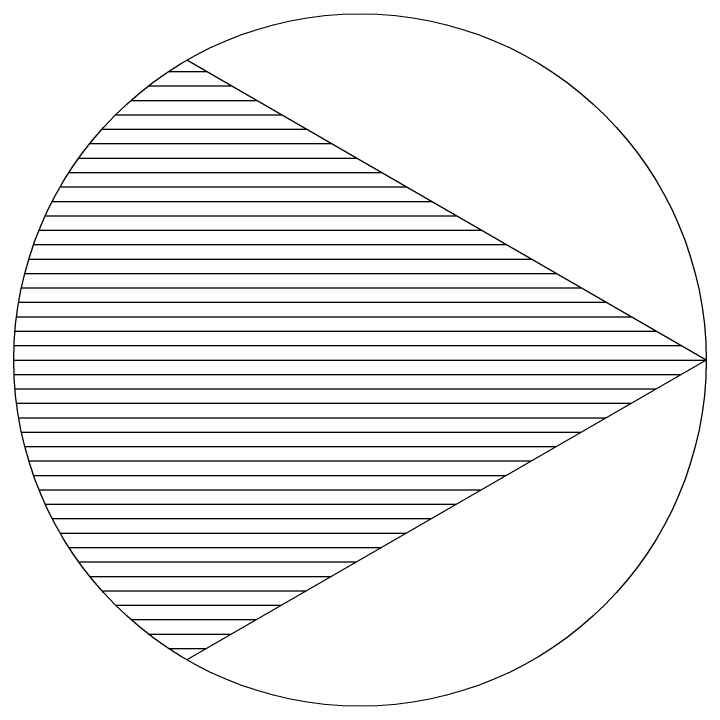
# Model space of a CAD drawing. Header units: millimetres. Extents: x -3 to 2253, y -3 to 1300.
# Drawn here: x 2002 to 2008, y 702 to 708 of the extents above; entities that cross this region are included whole.
import ezdxf

# ---------------------------------------------------------------- set-up
doc = ezdxf.new("R2010")
doc.units = ezdxf.units.MM
doc.layers.add('ROOD', color=1, linetype='Continuous')
doc.layers.add('VEILIG', color=7, linetype='Continuous')

# ---------------------------------------------------------------- blocks, each defined once
blk = doc.blocks.new('*X514')
at = {"color": 0}
for p, q in [((853.3417, 204.5), (853.6699, 204.5)), ((853.1671, 204.375), (853.8864, 204.375)), ((853.0157, 204.25), (854.1029, 204.25)), ((852.8824, 204.125), (854.3194, 204.125)), ((852.7639, 204), (854.5359, 204)), ((852.6581, 203.875), (854.7524, 203.875)), ((852.5633, 203.75), (854.9689, 203.75)), ((852.4782, 203.625), (855.1854, 203.625)), ((852.4019, 203.5), (855.4019, 203.5)), ((852.3337, 203.375), (855.6184, 203.375)), ((852.2728, 203.25), (855.8349, 203.25)), ((852.2189, 203.125), (856.0514, 203.125)), ((852.1716, 203), (856.2679, 203)), ((852.1304, 202.875), (856.4845, 202.875)), ((852.0953, 202.75), (856.701, 202.75)), ((852.0658, 202.625), (856.9175, 202.625)), ((852.042, 202.5), (857.134, 202.5)), ((852.0235, 202.375), (857.3505, 202.375)), ((852.0104, 202.25), (857.567, 202.25)), ((852.0026, 202.125), (857.7835, 202.125)), ((852, 202), (858, 202)), ((852.0026, 201.875), (857.7835, 201.875)), ((852.0104, 201.75), (857.567, 201.75)), ((852.0235, 201.625), (857.3505, 201.625)), ((852.042, 201.5), (857.134, 201.5)), ((852.0658, 201.375), (856.9175, 201.375)), ((852.0953, 201.25), (856.701, 201.25)), ((852.1304, 201.125), (856.4845, 201.125)), ((852.1716, 201), (856.2679, 201)), ((852.2189, 200.875), (856.0514, 200.875)), ((852.2728, 200.75), (855.8349, 200.75)), ((852.3337, 200.625), (855.6184, 200.625)), ((852.4019, 200.5), (855.4019, 200.5)), ((852.4782, 200.375), (855.1854, 200.375)), ((852.5633, 200.25), (854.9689, 200.25)), ((852.6581, 200.125), (854.7524, 200.125)), ((852.7639, 200), (854.5359, 200)), ((852.8824, 199.875), (854.3194, 199.875)), ((853.0157, 199.75), (854.1029, 199.75)), ((853.1671, 199.625), (853.8864, 199.625)), ((853.3417, 199.5), (853.6699, 199.5))]:
    blk.add_line(p, q, dxfattribs=at)
blk = doc.blocks.new('2009')
at = {"layer": 'VEILIG'}
for points in [[(3, 0), (-1.5, 2.5981)], [(3, 0), (-1.5, -2.5981)]]:
    blk.add_lwpolyline(points, dxfattribs=at)
blk.add_circle((0, 0), 3, dxfattribs=at)
at = {"layer": 'ROOD'}
blk.add_blockref('*X514', (-855, -202), dxfattribs=at)

msp = doc.modelspace()

# ---------------------------------------------------------------- block references
msp.add_blockref('2009', (2005, 705))

doc.saveas('drawing.dxf')
